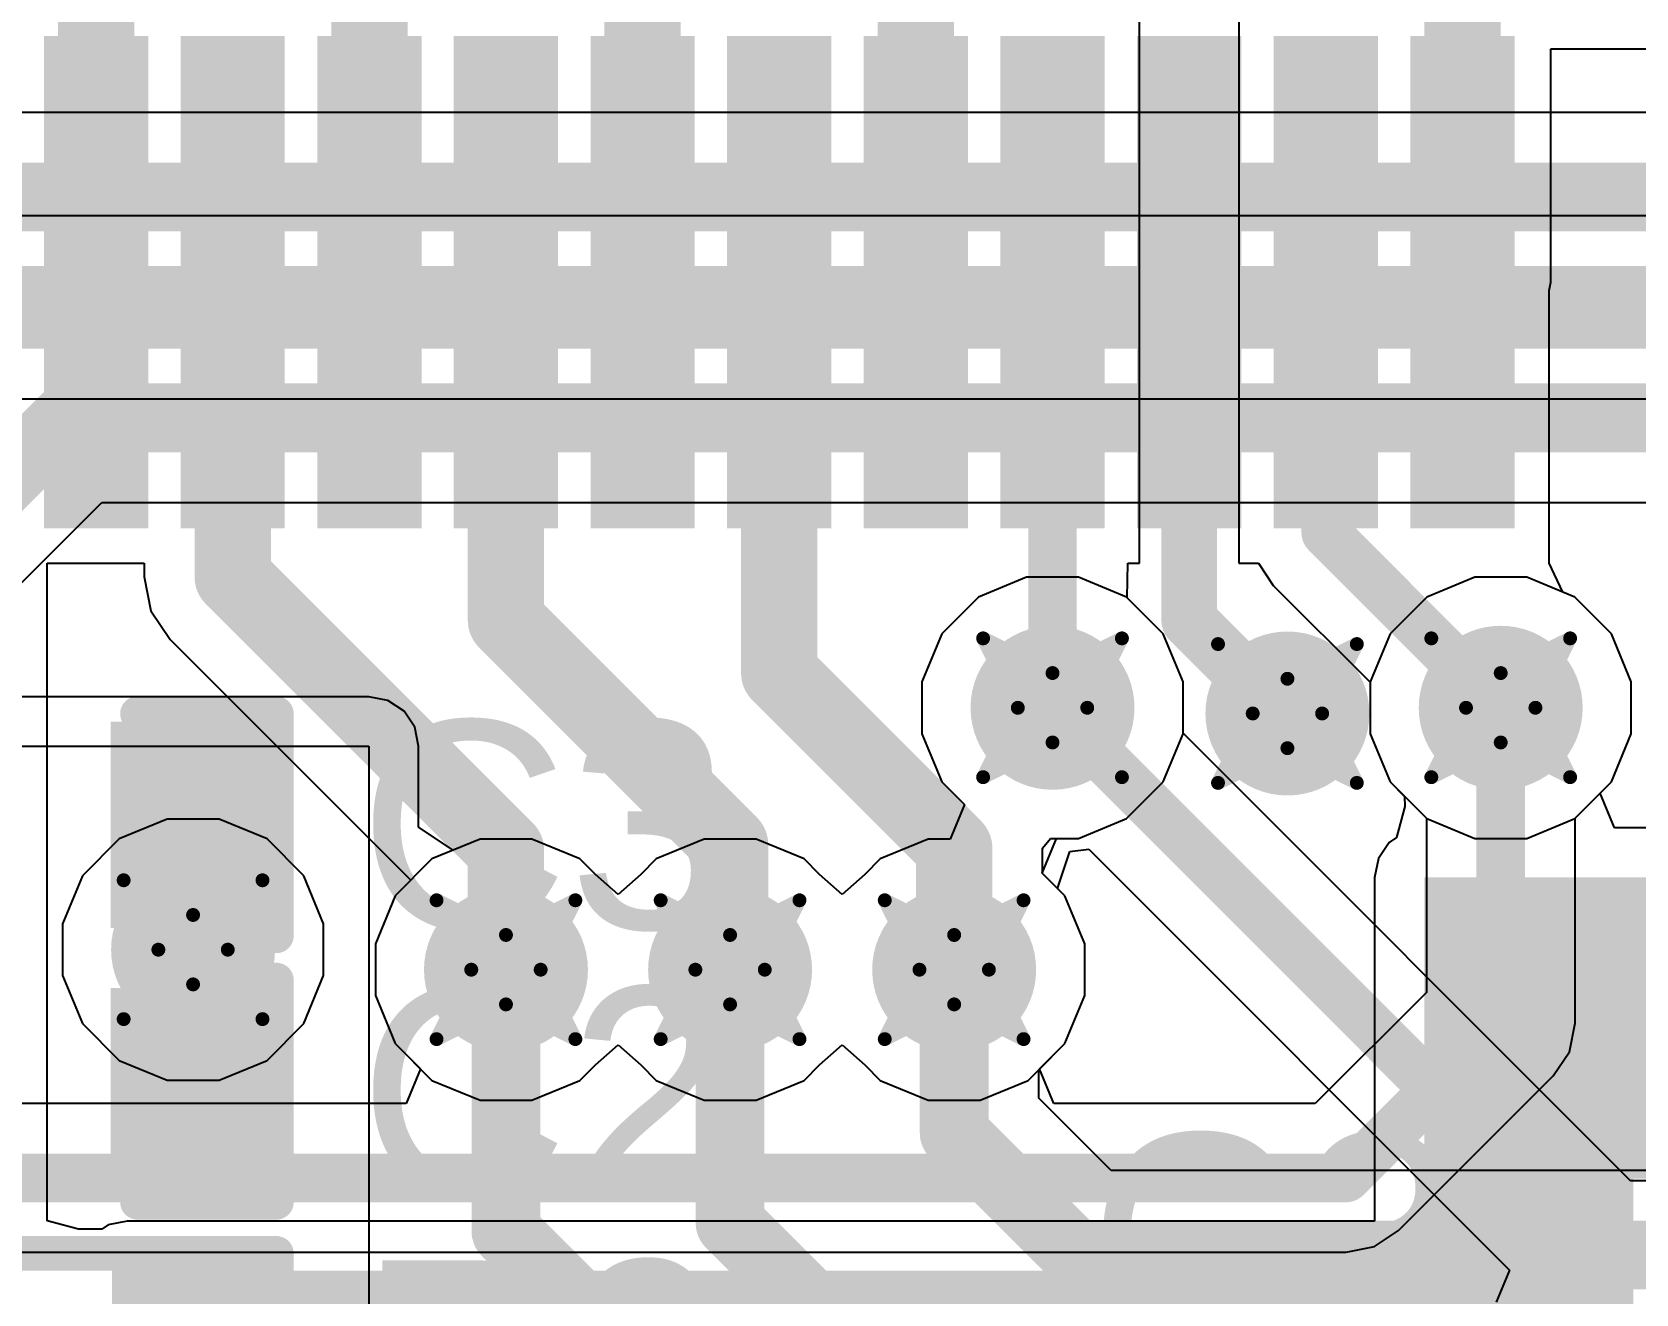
# Model space of a CAD drawing. Header units: inches. Extents: x -3 to 289, y -11 to 89.
# Drawn here: x 75.49 to 81.36, y 9.94 to 14.55 of the extents above; entities that cross this region are included whole.
import ezdxf

# ---------------------------------------------------------------- set-up
doc = ezdxf.new("R2010")
doc.units = ezdxf.units.IN
for name, color, linetype in [('Bottom Layer', 5, 'Continuous'), ('Drill Drawing', 1, 'Continuous'), ('Layer 1', 16, 'Continuous'), ('Layer 2', 76, 'Continuous'), ('Top Layer', 1, 'Continuous'), ('Top Overlay', 2, 'Continuous'), ('Top Paste', 8, 'Continuous'), ('Top Solder', 216, 'Continuous'), ('Via Holes', 16, 'Continuous')]:
    doc.layers.add(name, color=color, linetype=linetype)
doc.styles.add('Arial', font='', dxfattribs={"height": 0.2})
doc.styles.get('Arial').set_extended_font_data('Arial')

# ---------------------------------------------------------------- blocks, each defined once
blk = doc.blocks.new('48_TSOP_I_9')
at = {"layer": 'Top Layer'}
for points in [[(8.8999, 5.61), (8.8999, 5.8901), (10.5999, 5.8901), (10.5999, 5.61)], [(8.8999, 5.1099), (8.8999, 5.3899), (10.5999, 5.3899), (10.5999, 5.1099)], [(8.8999, 4.6101), (8.8999, 4.8901), (10.5999, 4.8901), (10.5999, 4.6101)], [(8.8999, 4.1099), (8.8999, 4.3899), (10.5999, 4.3899), (10.5999, 4.1099)], [(8.8999, 3.6101), (8.8999, 3.8901), (10.5999, 3.8901), (10.5999, 3.6101)], [(8.8999, 3.1099), (8.8999, 3.3899), (10.5999, 3.3899), (10.5999, 3.1099)], [(8.8999, 2.6101), (8.8999, 2.8901), (10.5999, 2.8901), (10.5999, 2.6101)], [(8.8999, 2.1099), (8.8999, 2.3899), (10.5999, 2.3899), (10.5999, 2.1099)], [(8.8999, 1.6101), (8.8999, 1.8901), (10.5999, 1.8901), (10.5999, 1.6101)], [(8.8999, 1.1099), (8.8999, 1.3899), (10.5999, 1.3899), (10.5999, 1.1099)], [(8.8999, 0.6101), (8.8999, 0.8901), (10.5999, 0.8901), (10.5999, 0.6101)]]:
    blk.add_hatch(color=1, dxfattribs=at).paths.add_polyline_path(points)
at = {"layer": 'Top Paste'}
for points in [[(8.8999, 5.61), (8.8999, 5.8901), (10.5999, 5.8901), (10.5999, 5.61)], [(8.8999, 5.1099), (8.8999, 5.3899), (10.5999, 5.3899), (10.5999, 5.1099)], [(8.8999, 4.6101), (8.8999, 4.8901), (10.5999, 4.8901), (10.5999, 4.6101)], [(8.8999, 4.1099), (8.8999, 4.3899), (10.5999, 4.3899), (10.5999, 4.1099)], [(8.8999, 3.6101), (8.8999, 3.8901), (10.5999, 3.8901), (10.5999, 3.6101)], [(8.8999, 3.1099), (8.8999, 3.3899), (10.5999, 3.3899), (10.5999, 3.1099)], [(8.8999, 2.6101), (8.8999, 2.8901), (10.5999, 2.8901), (10.5999, 2.6101)], [(8.8999, 2.1099), (8.8999, 2.3899), (10.5999, 2.3899), (10.5999, 2.1099)], [(8.8999, 1.6101), (8.8999, 1.8901), (10.5999, 1.8901), (10.5999, 1.6101)], [(8.8999, 1.1099), (8.8999, 1.3899), (10.5999, 1.3899), (10.5999, 1.1099)], [(8.8999, 0.6101), (8.8999, 0.8901), (10.5999, 0.8901), (10.5999, 0.6101)]]:
    blk.add_hatch(color=8, dxfattribs=at).paths.add_polyline_path(points)
at = {"layer": 'Top Solder'}
for points in [[(8.8491, 5.5592), (8.8491, 5.9409), (10.6507, 5.9409), (10.6507, 5.5592)], [(8.8491, 5.0591), (8.8491, 5.4407), (10.6507, 5.4407), (10.6507, 5.0591)], [(8.8491, 4.5593), (8.8491, 4.9409), (10.6507, 4.9409), (10.6507, 4.5593)], [(8.8491, 4.0591), (8.8491, 4.4407), (10.6507, 4.4407), (10.6507, 4.0591)], [(8.8491, 3.5593), (8.8491, 3.9409), (10.6507, 3.9409), (10.6507, 3.5593)], [(8.8491, 3.0591), (8.8491, 3.4407), (10.6507, 3.4407), (10.6507, 3.0591)], [(8.8491, 2.5593), (8.8491, 2.9409), (10.6507, 2.9409), (10.6507, 2.5593)], [(8.8491, 2.0591), (8.8491, 2.4407), (10.6507, 2.4407), (10.6507, 2.0591)], [(8.8491, 1.5593), (8.8491, 1.9409), (10.6507, 1.9409), (10.6507, 1.5593)], [(8.8491, 1.0591), (8.8491, 1.4407), (10.6507, 1.4407), (10.6507, 1.0591)], [(8.8491, 0.5593), (8.8491, 0.9409), (10.6507, 0.9409), (10.6507, 0.5593)]]:
    blk.add_hatch(color=216, dxfattribs=at).paths.add_polyline_path(points)
blk = doc.blocks.new('R___0402_59')
at = {"layer": 'Top Layer'}
for points in [[(-0.6985, -0.3175), (-0.6985, 0.3175), (-0.2413, 0.3175), (-0.2413, -0.3175)], [(0.2413, -0.3175), (0.2413, 0.3175), (0.6985, 0.3175), (0.6985, -0.3175)]]:
    blk.add_hatch(color=1, dxfattribs=at).paths.add_polyline_path(points)
at = {"layer": 'Top Paste'}
for points in [[(-0.6985, -0.3175), (-0.6985, 0.3175), (-0.2413, 0.3175), (-0.2413, -0.3175)], [(0.2413, -0.3175), (0.2413, 0.3175), (0.6985, 0.3175), (0.6985, -0.3175)]]:
    blk.add_hatch(color=8, dxfattribs=at).paths.add_polyline_path(points)
at = {"layer": 'Top Solder'}
for points in [[(-0.7535, -0.3725), (-0.7535, 0.3725), (-0.1863, 0.3725), (-0.1863, -0.3725)], [(0.1863, -0.3725), (0.1863, 0.3725), (0.7535, 0.3725), (0.7535, -0.3725)]]:
    blk.add_hatch(color=216, dxfattribs=at).paths.add_polyline_path(points)
at = {"layer": 'Top Overlay'}
for points, const_width in [([(-0.7874, -0.4064), (-0.7874, 0.4064)], 0.127), ([(-0.7874, 0.4064), (0.7874, 0.4064)], 0.127), ([(0.7874, -0.4064), (0.7874, 0.4064)], 0.127), ([(-0.7874, -0.4064), (0.7874, -0.4064)], 0.127), ([(-0.8128, -0.4318), (0.8128, -0.4318)], 0.00323)]:
    blk.add_lwpolyline(points, dxfattribs=dict(at, const_width=const_width))
for points, const_width in [([(-0.8191, 0.4064, 1), (-0.7556, 0.4064, 1)], 0.0635), ([(-0.8191, 0.4064, 1), (-0.7556, 0.4064, 1)], 0.0635), ([(0.7556, 0.4064, 1), (0.8191, 0.4064, 1)], 0.0635), ([(0.7556, 0.4064, 1), (0.8191, 0.4064, 1)], 0.0635), ([(-0.8191, -0.4064, 1), (-0.7556, -0.4064, 1)], 0.0635), ([(-0.8191, -0.4064, 1), (-0.7556, -0.4064, 1)], 0.0635), ([(0.7556, -0.4064, 1), (0.8191, -0.4064, 1)], 0.0635), ([(0.7556, -0.4064, 1), (0.8191, -0.4064, 1)], 0.0635), ([(-0.8136, -0.4318, 1), (-0.812, -0.4318, 1)], 0.00161), ([(0.812, -0.4318, 1), (0.8136, -0.4318, 1)], 0.00161)]:
    blk.add_lwpolyline(points, format="xyb", close=True, dxfattribs=dict(at, const_width=const_width))
blk = doc.blocks.new('C___0402_146')
at = {"layer": 'Top Layer'}
for points in [[(-0.6985, -0.3175), (-0.6985, 0.3175), (-0.2413, 0.3175), (-0.2413, -0.3175)], [(0.2413, -0.3175), (0.2413, 0.3175), (0.6985, 0.3175), (0.6985, -0.3175)]]:
    blk.add_hatch(color=1, dxfattribs=at).paths.add_polyline_path(points)
at = {"layer": 'Top Paste'}
for points in [[(-0.6985, -0.3175), (-0.6985, 0.3175), (-0.2413, 0.3175), (-0.2413, -0.3175)], [(0.2413, -0.3175), (0.2413, 0.3175), (0.6985, 0.3175), (0.6985, -0.3175)]]:
    blk.add_hatch(color=8, dxfattribs=at).paths.add_polyline_path(points)
at = {"layer": 'Top Solder'}
for points in [[(-0.7585, -0.3775), (-0.7585, 0.3775), (-0.1813, 0.3775), (-0.1813, -0.3775)], [(0.1813, -0.3775), (0.1813, 0.3775), (0.7585, 0.3775), (0.7585, -0.3775)]]:
    blk.add_hatch(color=216, dxfattribs=at).paths.add_polyline_path(points)
at = {"layer": 'Top Overlay', "const_width": 0.127}
for points in [[(-0.7874, -0.4064), (-0.7874, 0.4064)], [(-0.7874, 0.4064), (-0.2794, 0.4064)], [(0.2794, 0.4064), (0.7874, 0.4064)], [(0.7874, -0.4064), (0.7874, 0.4064)], [(-0.7874, -0.4064), (-0.2794, -0.4064)], [(0.2794, -0.4064), (0.7874, -0.4064)]]:
    blk.add_lwpolyline(points, dxfattribs=at)
at = {"layer": 'Top Overlay', "const_width": 0.0635}
for points in [[(-0.8191, 0.4064, 1), (-0.7556, 0.4064, 1)], [(-0.8191, 0.4064, 1), (-0.7556, 0.4064, 1)], [(-0.3111, 0.4064, 1), (-0.2477, 0.4064, 1)], [(0.2477, 0.4064, 1), (0.3111, 0.4064, 1)], [(0.7556, 0.4064, 1), (0.8191, 0.4064, 1)], [(0.7556, 0.4064, 1), (0.8191, 0.4064, 1)], [(-0.8191, -0.4064, 1), (-0.7556, -0.4064, 1)], [(-0.8191, -0.4064, 1), (-0.7556, -0.4064, 1)], [(-0.3111, -0.4064, 1), (-0.2477, -0.4064, 1)], [(0.2477, -0.4064, 1), (0.3111, -0.4064, 1)], [(0.7556, -0.4064, 1), (0.8191, -0.4064, 1)], [(0.7556, -0.4064, 1), (0.8191, -0.4064, 1)]]:
    blk.add_lwpolyline(points, format="xyb", close=True, dxfattribs=at)
blk = doc.blocks.new('C___0402_147')
at = {"layer": 'Top Layer'}
for points in [[(-0.6985, -0.3175), (-0.6985, 0.3175), (-0.2413, 0.3175), (-0.2413, -0.3175)], [(0.2413, -0.3175), (0.2413, 0.3175), (0.6985, 0.3175), (0.6985, -0.3175)]]:
    blk.add_hatch(color=1, dxfattribs=at).paths.add_polyline_path(points)
at = {"layer": 'Top Paste'}
for points in [[(-0.6985, -0.3175), (-0.6985, 0.3175), (-0.2413, 0.3175), (-0.2413, -0.3175)], [(0.2413, -0.3175), (0.2413, 0.3175), (0.6985, 0.3175), (0.6985, -0.3175)]]:
    blk.add_hatch(color=8, dxfattribs=at).paths.add_polyline_path(points)
at = {"layer": 'Top Solder'}
for points in [[(-0.7585, -0.3775), (-0.7585, 0.3775), (-0.1813, 0.3775), (-0.1813, -0.3775)], [(0.1813, -0.3775), (0.1813, 0.3775), (0.7585, 0.3775), (0.7585, -0.3775)]]:
    blk.add_hatch(color=216, dxfattribs=at).paths.add_polyline_path(points)
at = {"layer": 'Top Overlay', "const_width": 0.127}
for points in [[(-0.7874, -0.4064), (-0.7874, 0.4064)], [(-0.7874, 0.4064), (-0.2794, 0.4064)], [(0.2794, 0.4064), (0.7874, 0.4064)], [(0.7874, -0.4064), (0.7874, 0.4064)], [(-0.7874, -0.4064), (-0.2794, -0.4064)], [(0.2794, -0.4064), (0.7874, -0.4064)]]:
    blk.add_lwpolyline(points, dxfattribs=at)
at = {"layer": 'Top Overlay', "const_width": 0.0635}
for points in [[(-0.8191, 0.4064, 1), (-0.7556, 0.4064, 1)], [(-0.8191, 0.4064, 1), (-0.7556, 0.4064, 1)], [(-0.3111, 0.4064, 1), (-0.2477, 0.4064, 1)], [(0.2477, 0.4064, 1), (0.3111, 0.4064, 1)], [(0.7556, 0.4064, 1), (0.8191, 0.4064, 1)], [(0.7556, 0.4064, 1), (0.8191, 0.4064, 1)], [(-0.8191, -0.4064, 1), (-0.7556, -0.4064, 1)], [(-0.8191, -0.4064, 1), (-0.7556, -0.4064, 1)], [(-0.3111, -0.4064, 1), (-0.2477, -0.4064, 1)], [(0.2477, -0.4064, 1), (0.3111, -0.4064, 1)], [(0.7556, -0.4064, 1), (0.8191, -0.4064, 1)], [(0.7556, -0.4064, 1), (0.8191, -0.4064, 1)]]:
    blk.add_lwpolyline(points, format="xyb", close=True, dxfattribs=at)

msp = doc.modelspace()

# ---------------------------------------------------------------- hatches: boundary and pattern name
at = {"layer": 'Bottom Layer'}
h = msp.add_hatch(color=5, dxfattribs=at)
edge = h.paths.add_edge_path()
edge.add_arc((79.2274, 12.0808), 0.3, 0, 360)
h = msp.add_hatch(color=5, dxfattribs=at)
edge = h.paths.add_edge_path()
edge.add_arc((80.087, 12.0599), 0.3, 0, 360)
h = msp.add_hatch(color=5, dxfattribs=at)
edge = h.paths.add_edge_path()
edge.add_arc((80.8675, 12.0808), 0.3, 0, 360)
h = msp.add_hatch(color=5, dxfattribs=at)
edge = h.paths.add_edge_path()
edge.add_arc((76.0824, 11.1957), 0.3, 0, 360)
h = msp.add_hatch(color=5, dxfattribs=at)
edge = h.paths.add_edge_path()
edge.add_arc((77.2274, 11.1225), 0.3, 0, 360)
h = msp.add_hatch(color=5, dxfattribs=at)
edge = h.paths.add_edge_path()
edge.add_arc((78.0475, 11.1225), 0.3, 0, 360)
h = msp.add_hatch(color=5, dxfattribs=at)
edge = h.paths.add_edge_path()
edge.add_arc((78.8675, 11.1225), 0.3, 0, 360)
at = {"layer": 'Layer 1'}
h = msp.add_hatch(color=16, dxfattribs=at)
edge = h.paths.add_edge_path()
edge.add_arc((79.2274, 12.0808), 0.3, 0, 360)
h = msp.add_hatch(color=16, dxfattribs=at)
edge = h.paths.add_edge_path()
edge.add_arc((80.087, 12.0599), 0.3, 0, 360)
h = msp.add_hatch(color=16, dxfattribs=at)
edge = h.paths.add_edge_path()
edge.add_arc((80.8675, 12.0808), 0.3, 0, 360)
h = msp.add_hatch(color=16, dxfattribs=at)
edge = h.paths.add_edge_path()
edge.add_arc((76.0824, 11.1957), 0.3, 0, 360)
h = msp.add_hatch(color=16, dxfattribs=at)
edge = h.paths.add_edge_path()
edge.add_arc((77.2274, 11.1225), 0.3, 0, 360)
h = msp.add_hatch(color=16, dxfattribs=at)
edge = h.paths.add_edge_path()
edge.add_arc((78.0475, 11.1225), 0.3, 0, 360)
h = msp.add_hatch(color=16, dxfattribs=at)
edge = h.paths.add_edge_path()
edge.add_arc((78.8675, 11.1225), 0.3, 0, 360)
at = {"layer": 'Layer 2'}
h = msp.add_hatch(color=76, dxfattribs=at)
edge = h.paths.add_edge_path()
edge.add_arc((79.2274, 12.0808), 0.3, 0, 360)
h = msp.add_hatch(color=76, dxfattribs=at)
edge = h.paths.add_edge_path()
edge.add_arc((80.087, 12.0599), 0.3, 0, 360)
h = msp.add_hatch(color=76, dxfattribs=at)
edge = h.paths.add_edge_path()
edge.add_arc((80.8675, 12.0808), 0.3, 0, 360)
h = msp.add_hatch(color=76, dxfattribs=at)
edge = h.paths.add_edge_path()
edge.add_arc((76.0824, 11.1957), 0.3, 0, 360)
h = msp.add_hatch(color=76, dxfattribs=at)
edge = h.paths.add_edge_path()
edge.add_arc((77.2274, 11.1225), 0.3, 0, 360)
h = msp.add_hatch(color=76, dxfattribs=at)
edge = h.paths.add_edge_path()
edge.add_arc((78.0475, 11.1225), 0.3, 0, 360)
h = msp.add_hatch(color=76, dxfattribs=at)
edge = h.paths.add_edge_path()
edge.add_arc((78.8675, 11.1225), 0.3, 0, 360)
at = {"layer": 'Top Layer'}
h = msp.add_hatch(color=1, dxfattribs=at)
edge = h.paths.add_edge_path()
edge.add_arc((79.2274, 12.0808), 0.3, 0, 360)
h = msp.add_hatch(color=1, dxfattribs=at)
edge = h.paths.add_edge_path()
edge.add_arc((80.087, 12.0599), 0.3, 0, 360)
h = msp.add_hatch(color=1, dxfattribs=at)
edge = h.paths.add_edge_path()
edge.add_arc((80.8675, 12.0808), 0.3, 0, 360)
h = msp.add_hatch(color=1, dxfattribs=at)
edge = h.paths.add_edge_path()
edge.add_arc((76.0824, 11.1957), 0.3, 0, 360)
for points in [[(80.5875, 10.3575), (82.3166, 10.3575), (82.3166, 11.4602), (80.5875, 11.4602)], [(80.5875, 9.3605), (81.3529, 9.3605), (81.3529, 11.4602), (80.5875, 11.4602)], [(75.8411, 9.3605), (81.3529, 9.3605), (81.3529, 10.0209), (75.8411, 10.0209)]]:
    msp.add_hatch(color=1, dxfattribs=at).paths.add_polyline_path(points)
h = msp.add_hatch(color=1, dxfattribs=at)
edge = h.paths.add_edge_path()
edge.add_arc((77.2274, 11.1225), 0.3, 0, 360)
h = msp.add_hatch(color=1, dxfattribs=at)
edge = h.paths.add_edge_path()
edge.add_arc((78.0475, 11.1225), 0.3, 0, 360)
h = msp.add_hatch(color=1, dxfattribs=at)
edge = h.paths.add_edge_path()
edge.add_arc((78.8675, 11.1225), 0.3, 0, 360)
at = {"layer": 'Via Holes'}
h = msp.add_hatch(color=7, dxfattribs=at)
edge = h.paths.add_edge_path()
edge.add_arc((79.2274, 12.0808), 0.15, 0, 360)
h = msp.add_hatch(color=7, dxfattribs=at)
edge = h.paths.add_edge_path()
edge.add_arc((80.087, 12.0599), 0.15, 0, 360)
h = msp.add_hatch(color=7, dxfattribs=at)
edge = h.paths.add_edge_path()
edge.add_arc((80.8675, 12.0808), 0.15, 0, 360)
h = msp.add_hatch(color=7, dxfattribs=at)
edge = h.paths.add_edge_path()
edge.add_arc((76.0824, 11.1957), 0.15, 0, 360)
h = msp.add_hatch(color=7, dxfattribs=at)
edge = h.paths.add_edge_path()
edge.add_arc((77.2274, 11.1225), 0.15, 0, 360)
h = msp.add_hatch(color=7, dxfattribs=at)
edge = h.paths.add_edge_path()
edge.add_arc((78.0475, 11.1225), 0.15, 0, 360)
h = msp.add_hatch(color=7, dxfattribs=at)
edge = h.paths.add_edge_path()
edge.add_arc((78.8675, 11.1225), 0.15, 0, 360)

# ---------------------------------------------------------------- linework, layer by layer
at = {"layer": 'Bottom Layer'}
for p, q in [((79.1324, 12.5586), (78.9567, 12.4859)), ((79.3224, 12.5586), (79.1324, 12.5586)), ((79.4981, 12.4859), (79.3224, 12.5586)), ((80.7725, 12.5586), (80.5969, 12.4859)), ((80.9626, 12.5586), (80.7725, 12.5586)), ((81.1382, 12.4859), (80.9626, 12.5586)), ((78.9567, 12.4859), (78.8223, 12.3515)), ((79.6325, 12.3515), (79.4981, 12.4859)), ((80.5969, 12.4859), (80.4625, 12.3515)), ((81.2726, 12.3515), (81.1382, 12.4859)), ((78.8223, 12.3515), (78.7496, 12.1759)), ((79.7052, 12.1759), (79.6325, 12.3515)), ((80.4625, 12.3515), (80.3897, 12.1759)), ((81.3453, 12.1759), (81.2726, 12.3515)), ((78.7496, 12.1759), (78.7496, 11.9858)), ((79.7052, 11.9858), (79.7052, 12.1759)), ((80.3897, 12.1759), (80.3897, 11.9858)), ((81.3453, 11.9858), (81.3453, 12.1759)), ((78.7496, 11.9858), (78.8223, 11.8102)), ((79.6325, 11.8102), (79.7052, 11.9858)), ((80.3897, 11.9858), (80.4625, 11.8102)), ((81.2726, 11.8102), (81.3453, 11.9858)), ((78.8223, 11.8102), (78.9052, 11.7273)), ((79.4981, 11.6758), (79.6325, 11.8102)), ((80.4625, 11.8102), (80.5956, 11.677)), ((81.1395, 11.677), (81.2726, 11.8102)), ((78.9052, 11.7273), (78.8526, 11.6003)), ((79.3224, 11.603), (79.4981, 11.6758)), ((80.5956, 11.677), (80.5956, 11.039)), ((81.1395, 10.9263), (81.1395, 11.677)), ((77.1324, 11.6003), (76.9567, 11.5276)), ((77.3224, 11.6003), (77.1324, 11.6003)), ((77.4981, 11.5276), (77.3224, 11.6003)), ((77.9524, 11.6003), (77.7768, 11.5276)), ((78.1425, 11.6003), (77.9524, 11.6003)), ((78.3181, 11.5276), (78.1425, 11.6003)), ((78.7725, 11.6003), (78.5969, 11.5276)), ((78.8526, 11.6003), (78.7725, 11.6003)), ((79.1897, 11.476), (79.2423, 11.603)), ((79.2423, 11.603), (79.3224, 11.603)), ((76.9567, 11.5276), (76.8223, 11.3932)), ((77.5545, 11.4712), (77.4981, 11.5276)), ((77.7768, 11.5276), (77.7204, 11.4712)), ((78.3745, 11.4712), (78.3181, 11.5276)), ((78.5969, 11.5276), (78.5405, 11.4712)), ((77.6374, 11.3976), (77.5545, 11.4712)), ((77.7204, 11.4712), (77.6374, 11.3976)), ((78.4575, 11.3976), (78.3745, 11.4712)), ((78.5405, 11.4712), (78.4575, 11.3976)), ((79.2726, 11.3932), (79.1897, 11.476)), ((76.8223, 11.3932), (76.7496, 11.2176)), ((79.3453, 11.2176), (79.2726, 11.3932)), ((76.7496, 11.2176), (76.7496, 11.0275)), ((79.3453, 11.0275), (79.3453, 11.2176)), ((80.5956, 11.039), (80.1891, 10.6324)), ((76.7496, 11.0275), (76.8223, 10.8519)), ((79.2726, 10.8519), (79.3453, 11.0275)), ((81.1188, 10.8223), (81.1395, 10.9263)), ((76.8223, 10.8519), (76.9148, 10.7594)), ((79.1802, 10.7594), (79.2726, 10.8519)), ((81.0598, 10.734), (81.1188, 10.8223)), ((76.9148, 10.7594), (76.8622, 10.6324)), ((79.2328, 10.6324), (79.1802, 10.7594)), ((80.494, 10.1682), (81.0598, 10.734)), ((76.8622, 10.6324), (73.9661, 10.6324)), ((80.1891, 10.6324), (79.2328, 10.6324)), ((80.4058, 10.1093), (80.494, 10.1682)), ((80.3017, 10.0886), (80.4058, 10.1093)), ((72.793, 10.0886), (80.3017, 10.0886))]:
    msp.add_line(p, q, dxfattribs=at)
at = {"layer": 'Bottom Layer', "const_width": 0.1778}
for points in [[(80.8675, 10.9263), (80.8675, 12.0808)], [(80.3017, 10.3605), (80.8675, 10.9263)], [(72.3892, 10.3605), (80.3017, 10.3605)]]:
    msp.add_lwpolyline(points, dxfattribs=at)
at = {"layer": 'Bottom Layer', "const_width": 0.0889}
for points in [[(80.8231, 12.0808, 1), (80.912, 12.0808, 1)], [(80.8231, 10.9263, 1), (80.912, 10.9263, 1)], [(80.8231, 10.9263, 1), (80.912, 10.9263, 1)], [(80.2573, 10.3605, 1), (80.3462, 10.3605, 1)], [(80.2573, 10.3605, 1), (80.3462, 10.3605, 1)]]:
    msp.add_lwpolyline(points, format="xyb", close=True, dxfattribs=at)
at = {"layer": 'Drill Drawing', "const_width": 0.0508}
for points in [[(78.9734, 12.3348), (79.2274, 12.2078)], [(78.9734, 12.3348), (79.1004, 12.0808)], [(79.2274, 12.2078), (79.4814, 12.3348)], [(79.3544, 12.0808), (79.4814, 12.3348)], [(79.833, 12.3139), (80.087, 12.1869)], [(79.833, 12.3139), (79.96, 12.0599)], [(80.087, 12.1869), (80.341, 12.3139)], [(80.214, 12.0599), (80.341, 12.3139)], [(80.6135, 12.3348), (80.8675, 12.2078)], [(80.6135, 12.3348), (80.7405, 12.0808)], [(80.8675, 12.2078), (81.1215, 12.3348)], [(80.9945, 12.0808), (81.1215, 12.3348)], [(78.9734, 11.8268), (79.1004, 12.0808)], [(79.3544, 12.0808), (79.4814, 11.8268)], [(80.6135, 11.8268), (80.7405, 12.0808)], [(80.9945, 12.0808), (81.1215, 11.8268)], [(79.833, 11.8059), (79.96, 12.0599)], [(80.214, 12.0599), (80.341, 11.8059)], [(78.9734, 11.8268), (79.2274, 11.9538)], [(79.2274, 11.9538), (79.4814, 11.8268)], [(80.6135, 11.8268), (80.8675, 11.9538)], [(80.8675, 11.9538), (81.1215, 11.8268)], [(79.833, 11.8059), (80.087, 11.9329)], [(80.087, 11.9329), (80.341, 11.8059)], [(75.8284, 11.4497), (76.0824, 11.3227)], [(75.8284, 11.4497), (75.9554, 11.1957)], [(76.0824, 11.3227), (76.3364, 11.4497)], [(76.2094, 11.1957), (76.3364, 11.4497)], [(76.9734, 11.3765), (77.2274, 11.2495)], [(76.9734, 11.3765), (77.1004, 11.1225)], [(77.2274, 11.2495), (77.4814, 11.3765)], [(77.3544, 11.1225), (77.4814, 11.3765)], [(77.7935, 11.3765), (78.0475, 11.2495)], [(77.7935, 11.3765), (77.9205, 11.1225)], [(78.0475, 11.2495), (78.3015, 11.3765)], [(78.1745, 11.1225), (78.3015, 11.3765)], [(78.6135, 11.3765), (78.8675, 11.2495)], [(78.6135, 11.3765), (78.7405, 11.1225)], [(78.8675, 11.2495), (79.1215, 11.3765)], [(78.9945, 11.1225), (79.1215, 11.3765)], [(75.8284, 10.9417), (75.9554, 11.1957)], [(76.2094, 11.1957), (76.3364, 10.9417)], [(75.8284, 10.9417), (76.0824, 11.0687)], [(76.0824, 11.0687), (76.3364, 10.9417)], [(76.9734, 10.8685), (77.1004, 11.1225)], [(77.3544, 11.1225), (77.4814, 10.8685)], [(77.7935, 10.8685), (77.9205, 11.1225)], [(78.1745, 11.1225), (78.3015, 10.8685)], [(78.6135, 10.8685), (78.7405, 11.1225)], [(78.9945, 11.1225), (79.1215, 10.8685)], [(76.9734, 10.8685), (77.2274, 10.9955)], [(77.2274, 10.9955), (77.4814, 10.8685)], [(77.7935, 10.8685), (78.0475, 10.9955)], [(78.0475, 10.9955), (78.3015, 10.8685)], [(78.6135, 10.8685), (78.8675, 10.9955)], [(78.8675, 10.9955), (79.1215, 10.8685)]]:
    msp.add_lwpolyline(points, dxfattribs=at)
at = {"layer": 'Drill Drawing', "const_width": 0.0254}
for points in [[(78.9607, 12.3348, 1), (78.9861, 12.3348, 1)], [(78.9607, 12.3348, 1), (78.9861, 12.3348, 1)], [(79.4687, 12.3348, 1), (79.4941, 12.3348, 1)], [(79.4687, 12.3348, 1), (79.4941, 12.3348, 1)], [(79.8203, 12.3139, 1), (79.8457, 12.3139, 1)], [(79.8203, 12.3139, 1), (79.8457, 12.3139, 1)], [(80.3283, 12.3139, 1), (80.3537, 12.3139, 1)], [(80.3283, 12.3139, 1), (80.3537, 12.3139, 1)], [(80.6008, 12.3348, 1), (80.6262, 12.3348, 1)], [(80.6008, 12.3348, 1), (80.6262, 12.3348, 1)], [(81.1088, 12.3348, 1), (81.1342, 12.3348, 1)], [(81.1088, 12.3348, 1), (81.1342, 12.3348, 1)], [(79.2147, 12.2078, 1), (79.2401, 12.2078, 1)], [(79.2147, 12.2078, 1), (79.2401, 12.2078, 1)], [(80.0743, 12.1869, 1), (80.0997, 12.1869, 1)], [(80.0743, 12.1869, 1), (80.0997, 12.1869, 1)], [(80.8548, 12.2078, 1), (80.8802, 12.2078, 1)], [(80.8548, 12.2078, 1), (80.8802, 12.2078, 1)], [(79.0877, 12.0808, 1), (79.1131, 12.0808, 1)], [(79.0877, 12.0808, 1), (79.1131, 12.0808, 1)], [(79.3417, 12.0808, 1), (79.3671, 12.0808, 1)], [(79.3417, 12.0808, 1), (79.3671, 12.0808, 1)], [(80.7278, 12.0808, 1), (80.7532, 12.0808, 1)], [(80.7278, 12.0808, 1), (80.7532, 12.0808, 1)], [(80.9818, 12.0808, 1), (81.0072, 12.0808, 1)], [(80.9818, 12.0808, 1), (81.0072, 12.0808, 1)], [(79.9473, 12.0599, 1), (79.9727, 12.0599, 1)], [(79.9473, 12.0599, 1), (79.9727, 12.0599, 1)], [(80.2013, 12.0599, 1), (80.2267, 12.0599, 1)], [(80.2013, 12.0599, 1), (80.2267, 12.0599, 1)], [(79.2147, 11.9538, 1), (79.2401, 11.9538, 1)], [(79.2147, 11.9538, 1), (79.2401, 11.9538, 1)], [(80.8548, 11.9538, 1), (80.8802, 11.9538, 1)], [(80.8548, 11.9538, 1), (80.8802, 11.9538, 1)], [(80.0743, 11.9329, 1), (80.0997, 11.9329, 1)], [(80.0743, 11.9329, 1), (80.0997, 11.9329, 1)], [(78.9607, 11.8268, 1), (78.9861, 11.8268, 1)], [(78.9607, 11.8268, 1), (78.9861, 11.8268, 1)], [(79.4687, 11.8268, 1), (79.4941, 11.8268, 1)], [(79.4687, 11.8268, 1), (79.4941, 11.8268, 1)], [(79.8203, 11.8059, 1), (79.8457, 11.8059, 1)], [(79.8203, 11.8059, 1), (79.8457, 11.8059, 1)], [(80.3283, 11.8059, 1), (80.3537, 11.8059, 1)], [(80.3283, 11.8059, 1), (80.3537, 11.8059, 1)], [(80.6008, 11.8268, 1), (80.6262, 11.8268, 1)], [(80.6008, 11.8268, 1), (80.6262, 11.8268, 1)], [(81.1088, 11.8268, 1), (81.1342, 11.8268, 1)], [(81.1088, 11.8268, 1), (81.1342, 11.8268, 1)], [(75.8157, 11.4497, 1), (75.8411, 11.4497, 1)], [(75.8157, 11.4497, 1), (75.8411, 11.4497, 1)], [(76.3237, 11.4497, 1), (76.3491, 11.4497, 1)], [(76.3237, 11.4497, 1), (76.3491, 11.4497, 1)], [(76.9607, 11.3765, 1), (76.9861, 11.3765, 1)], [(76.9607, 11.3765, 1), (76.9861, 11.3765, 1)], [(77.4687, 11.3765, 1), (77.4941, 11.3765, 1)], [(77.4687, 11.3765, 1), (77.4941, 11.3765, 1)], [(77.7808, 11.3765, 1), (77.8062, 11.3765, 1)], [(77.7808, 11.3765, 1), (77.8062, 11.3765, 1)], [(78.2888, 11.3765, 1), (78.3142, 11.3765, 1)], [(78.2888, 11.3765, 1), (78.3142, 11.3765, 1)], [(78.6008, 11.3765, 1), (78.6262, 11.3765, 1)], [(78.6008, 11.3765, 1), (78.6262, 11.3765, 1)], [(79.1088, 11.3765, 1), (79.1342, 11.3765, 1)], [(79.1088, 11.3765, 1), (79.1342, 11.3765, 1)], [(76.0697, 11.3227, 1), (76.0951, 11.3227, 1)], [(76.0697, 11.3227, 1), (76.0951, 11.3227, 1)], [(77.2147, 11.2495, 1), (77.2401, 11.2495, 1)], [(77.2147, 11.2495, 1), (77.2401, 11.2495, 1)], [(78.0348, 11.2495, 1), (78.0602, 11.2495, 1)], [(78.0348, 11.2495, 1), (78.0602, 11.2495, 1)], [(78.8548, 11.2495, 1), (78.8802, 11.2495, 1)], [(78.8548, 11.2495, 1), (78.8802, 11.2495, 1)], [(75.9427, 11.1957, 1), (75.9681, 11.1957, 1)], [(75.9427, 11.1957, 1), (75.9681, 11.1957, 1)], [(76.1967, 11.1957, 1), (76.2221, 11.1957, 1)], [(76.1967, 11.1957, 1), (76.2221, 11.1957, 1)], [(76.0697, 11.0687, 1), (76.0951, 11.0687, 1)], [(76.0697, 11.0687, 1), (76.0951, 11.0687, 1)], [(77.0877, 11.1225, 1), (77.1131, 11.1225, 1)], [(77.0877, 11.1225, 1), (77.1131, 11.1225, 1)], [(77.3417, 11.1225, 1), (77.3671, 11.1225, 1)], [(77.3417, 11.1225, 1), (77.3671, 11.1225, 1)], [(77.9078, 11.1225, 1), (77.9332, 11.1225, 1)], [(77.9078, 11.1225, 1), (77.9332, 11.1225, 1)], [(78.1618, 11.1225, 1), (78.1872, 11.1225, 1)], [(78.1618, 11.1225, 1), (78.1872, 11.1225, 1)], [(78.7278, 11.1225, 1), (78.7532, 11.1225, 1)], [(78.7278, 11.1225, 1), (78.7532, 11.1225, 1)], [(78.9818, 11.1225, 1), (79.0072, 11.1225, 1)], [(78.9818, 11.1225, 1), (79.0072, 11.1225, 1)], [(77.2147, 10.9955, 1), (77.2401, 10.9955, 1)], [(77.2147, 10.9955, 1), (77.2401, 10.9955, 1)], [(78.0348, 10.9955, 1), (78.0602, 10.9955, 1)], [(78.0348, 10.9955, 1), (78.0602, 10.9955, 1)], [(78.8548, 10.9955, 1), (78.8802, 10.9955, 1)], [(78.8548, 10.9955, 1), (78.8802, 10.9955, 1)], [(75.8157, 10.9417, 1), (75.8411, 10.9417, 1)], [(75.8157, 10.9417, 1), (75.8411, 10.9417, 1)], [(76.3237, 10.9417, 1), (76.3491, 10.9417, 1)], [(76.3237, 10.9417, 1), (76.3491, 10.9417, 1)], [(76.9607, 10.8685, 1), (76.9861, 10.8685, 1)], [(76.9607, 10.8685, 1), (76.9861, 10.8685, 1)], [(77.4687, 10.8685, 1), (77.4941, 10.8685, 1)], [(77.4687, 10.8685, 1), (77.4941, 10.8685, 1)], [(77.7808, 10.8685, 1), (77.8062, 10.8685, 1)], [(77.7808, 10.8685, 1), (77.8062, 10.8685, 1)], [(78.2888, 10.8685, 1), (78.3142, 10.8685, 1)], [(78.2888, 10.8685, 1), (78.3142, 10.8685, 1)], [(78.6008, 10.8685, 1), (78.6262, 10.8685, 1)], [(78.6008, 10.8685, 1), (78.6262, 10.8685, 1)], [(79.1088, 10.8685, 1), (79.1342, 10.8685, 1)], [(79.1088, 10.8685, 1), (79.1342, 10.8685, 1)]]:
    msp.add_lwpolyline(points, format="xyb", close=True, dxfattribs=at)
at = {"layer": 'Layer 1'}
for p, q in [((93.9983, 13.8803), (75.1759, 13.8803)), ((74.072, 11.156), (75.748, 12.8321)), ((75.748, 12.8321), (84.5125, 12.8321)), ((79.1324, 12.5586), (78.9567, 12.4859)), ((79.3224, 12.5586), (79.1324, 12.5586)), ((79.4981, 12.4859), (79.3224, 12.5586)), ((80.7725, 12.5586), (80.5969, 12.4859)), ((80.9626, 12.5586), (80.7725, 12.5586)), ((81.1382, 12.4859), (80.9626, 12.5586)), ((78.9567, 12.4859), (78.8223, 12.3515)), ((79.6325, 12.3515), (79.4981, 12.4859)), ((80.5969, 12.4859), (80.4625, 12.3515)), ((81.2726, 12.3515), (81.1382, 12.4859)), ((78.8223, 12.3515), (78.7496, 12.1759)), ((79.7052, 12.1759), (79.6325, 12.3515)), ((80.4625, 12.3515), (80.3897, 12.1759)), ((81.3453, 12.1759), (81.2726, 12.3515)), ((78.7496, 12.1759), (78.7496, 11.9858)), ((79.7052, 11.9876), (79.7052, 12.1759)), ((80.3897, 12.1759), (80.3897, 11.9858)), ((81.3453, 11.9858), (81.3453, 12.1759)), ((78.7496, 11.9858), (78.8223, 11.8102)), ((81.3427, 10.3501), (79.7052, 11.9876)), ((80.3897, 11.9858), (80.4625, 11.8102)), ((81.2726, 11.8102), (81.3453, 11.9858)), ((78.8223, 11.8102), (78.9052, 11.7273)), ((80.4625, 11.8102), (80.5969, 11.6758)), ((81.1382, 11.6758), (81.2726, 11.8102)), ((78.9052, 11.7273), (78.8526, 11.6003)), ((80.5969, 11.6758), (80.7725, 11.603)), ((80.9626, 11.603), (81.1382, 11.6758)), ((77.1324, 11.6003), (76.9567, 11.5276)), ((77.3224, 11.6003), (77.1324, 11.6003)), ((77.4981, 11.5276), (77.3224, 11.6003)), ((77.9524, 11.6003), (77.7768, 11.5276)), ((78.1425, 11.6003), (77.9524, 11.6003)), ((78.3181, 11.5276), (78.1425, 11.6003)), ((78.7725, 11.6003), (78.5969, 11.5276)), ((78.8526, 11.6003), (78.7725, 11.6003)), ((79.2909, 11.5544), (79.3597, 11.564)), ((79.3597, 11.564), (80.9, 10.0236)), ((80.7725, 11.603), (80.9626, 11.603)), ((76.9567, 11.5276), (76.8223, 11.3932)), ((77.5545, 11.4712), (77.4981, 11.5276)), ((77.7768, 11.5276), (77.7204, 11.4712)), ((78.3745, 11.4712), (78.3181, 11.5276)), ((78.5969, 11.5276), (78.5405, 11.4712)), ((79.2459, 11.4199), (79.2909, 11.5544)), ((77.6374, 11.3976), (77.5545, 11.4712)), ((77.7204, 11.4712), (77.6374, 11.3976)), ((78.4575, 11.3976), (78.3745, 11.4712)), ((78.5405, 11.4712), (78.4575, 11.3976)), ((76.8223, 11.3932), (76.7496, 11.2176)), ((79.2726, 11.3932), (79.2459, 11.4199)), ((79.3453, 11.2176), (79.2726, 11.3932)), ((76.7496, 11.2176), (76.7496, 11.0275)), ((79.3453, 11.0275), (79.3453, 11.2176)), ((76.7496, 11.0275), (76.8223, 10.8519)), ((79.2726, 10.8519), (79.3453, 11.0275)), ((76.8223, 10.8519), (76.9567, 10.7175)), ((77.5545, 10.7739), (77.6374, 10.8474)), ((77.6374, 10.8474), (77.7204, 10.7739)), ((78.3745, 10.7739), (78.4575, 10.8474)), ((78.4575, 10.8474), (78.5405, 10.7739)), ((79.1382, 10.7175), (79.2726, 10.8519)), ((77.4981, 10.7175), (77.5545, 10.7739)), ((77.7204, 10.7739), (77.7768, 10.7175)), ((78.3181, 10.7175), (78.3745, 10.7739)), ((78.5405, 10.7739), (78.5969, 10.7175)), ((76.9567, 10.7175), (77.1324, 10.6447)), ((77.3224, 10.6447), (77.4981, 10.7175)), ((77.7768, 10.7175), (77.9524, 10.6447)), ((78.1425, 10.6447), (78.3181, 10.7175)), ((78.5969, 10.7175), (78.7725, 10.6447)), ((78.9626, 10.6447), (79.1382, 10.7175)), ((77.1324, 10.6447), (77.3224, 10.6447)), ((77.9524, 10.6447), (78.1425, 10.6447)), ((78.7725, 10.6447), (78.9626, 10.6447)), ((87.0442, 10.3501), (81.3427, 10.3501)), ((80.9, 10.0236), (80.8514, 9.9063))]:
    msp.add_line(p, q, dxfattribs=at)
for points, const_width in [([(75.1758, 13.5708), (94.1264, 13.5708)], 0.2515), ([(73.5942, 11.1159), (75.6199, 13.1416)], 0.2515), ([(75.6199, 13.1416), (89.8158, 13.1416)], 0.2515), ([(79.2274, 12.0808), (81.23, 10.0782)], 0.1778), ([(81.23, 10.0782), (87.1568, 10.0782)], 0.1778)]:
    msp.add_lwpolyline(points, dxfattribs=dict(at, const_width=const_width))
for points, const_width in [([(75.557, 13.1416, 1), (75.6827, 13.1416, 1)], 0.1257), ([(75.557, 13.1416, 1), (75.6827, 13.1416, 1)], 0.1257), ([(79.183, 12.0808, 1), (79.2719, 12.0808, 1)], 0.0889), ([(81.1856, 10.0782, 1), (81.2745, 10.0782, 1)], 0.0889), ([(81.1856, 10.0782, 1), (81.2745, 10.0782, 1)], 0.0889)]:
    msp.add_lwpolyline(points, format="xyb", close=True, dxfattribs=dict(at, const_width=const_width))
at = {"layer": 'Layer 2'}
for p, q in [((81.6512, 14.259), (72.0846, 14.259)), ((74.8883, 13.2108), (90.9798, 13.2108)), ((79.1324, 12.5586), (78.9567, 12.4859)), ((79.3224, 12.5586), (79.1324, 12.5586)), ((79.4981, 12.4859), (79.3224, 12.5586)), ((80.7725, 12.5586), (80.5969, 12.4859)), ((80.9626, 12.5586), (80.7725, 12.5586)), ((81.1382, 12.4859), (80.9626, 12.5586)), ((78.9567, 12.4859), (78.8223, 12.3515)), ((79.6325, 12.3515), (79.4981, 12.4859)), ((80.5969, 12.4859), (80.4625, 12.3515)), ((81.2726, 12.3515), (81.1382, 12.4859)), ((78.8223, 12.3515), (78.7496, 12.1759)), ((79.7052, 12.1759), (79.6325, 12.3515)), ((80.4625, 12.3515), (80.3897, 12.1759)), ((81.3453, 12.1759), (81.2726, 12.3515)), ((78.7496, 12.1759), (78.7496, 11.9858)), ((79.7052, 11.9858), (79.7052, 12.1759)), ((80.3897, 12.1759), (80.3897, 11.9858)), ((81.3453, 11.9858), (81.3453, 12.1759)), ((76.7262, 12.1213), (73.2053, 12.1213)), ((76.7955, 12.1075), (76.7262, 12.1213)), ((76.8544, 12.0682), (76.7955, 12.1075)), ((76.8937, 12.0094), (76.8544, 12.0682)), ((76.9075, 11.94), (76.8937, 12.0094)), ((78.7496, 11.9858), (78.8223, 11.8102)), ((79.6325, 11.8102), (79.7052, 11.9858)), ((80.3897, 11.9858), (80.4625, 11.8102)), ((81.2726, 11.8102), (81.3453, 11.9858)), ((73.1682, 11.94), (76.7262, 11.94)), ((76.7262, 11.94), (76.7262, 8.3119)), ((76.9075, 11.6442), (76.9075, 11.94)), ((78.8223, 11.8102), (78.9052, 11.7273)), ((79.4981, 11.6758), (79.6325, 11.8102)), ((80.4625, 11.8102), (80.5969, 11.6758)), ((81.1382, 11.6758), (81.2726, 11.8102)), ((78.9052, 11.7273), (78.8526, 11.6003)), ((75.9873, 11.6735), (75.8117, 11.6008)), ((76.1774, 11.6735), (75.9873, 11.6735)), ((76.353, 11.6008), (76.1774, 11.6735)), ((77.0345, 11.5598), (76.9075, 11.6442)), ((79.3224, 11.603), (79.4981, 11.6758)), ((80.5969, 11.6758), (80.7725, 11.603)), ((80.9626, 11.603), (81.1382, 11.6758)), ((75.8117, 11.6008), (75.6773, 11.4664)), ((76.4874, 11.4664), (76.353, 11.6008)), ((77.1324, 11.6003), (77.0345, 11.5598)), ((77.3224, 11.6003), (77.1324, 11.6003)), ((77.4981, 11.5276), (77.3224, 11.6003)), ((77.9524, 11.6003), (77.7768, 11.5276)), ((78.1425, 11.6003), (77.9524, 11.6003)), ((78.3181, 11.5276), (78.1425, 11.6003)), ((78.7725, 11.6003), (78.5969, 11.5276)), ((78.8526, 11.6003), (78.7725, 11.6003)), ((79.1897, 11.476), (79.2423, 11.603)), ((79.2423, 11.603), (79.3224, 11.603)), ((80.7725, 11.603), (80.9626, 11.603)), ((77.5545, 11.4712), (77.4981, 11.5276)), ((77.7768, 11.5276), (77.7204, 11.4712)), ((78.3745, 11.4712), (78.3181, 11.5276)), ((78.5969, 11.5276), (78.5405, 11.4712)), ((75.6773, 11.4664), (75.6046, 11.2908)), ((76.5602, 11.2908), (76.4874, 11.4664)), ((77.6374, 11.3976), (77.5545, 11.4712)), ((77.7204, 11.4712), (77.6374, 11.3976)), ((78.4575, 11.3976), (78.3745, 11.4712)), ((78.5405, 11.4712), (78.4575, 11.3976)), ((79.2726, 11.3932), (79.1897, 11.476)), ((79.3453, 11.2176), (79.2726, 11.3932)), ((75.6046, 11.2908), (75.6046, 11.1007)), ((76.5602, 11.1007), (76.5602, 11.2908)), ((79.3453, 11.0275), (79.3453, 11.2176)), ((75.6046, 11.1007), (75.6773, 10.9251)), ((76.4874, 10.9251), (76.5602, 11.1007)), ((79.2726, 10.8519), (79.3453, 11.0275)), ((75.6773, 10.9251), (75.8117, 10.7907)), ((76.353, 10.7907), (76.4874, 10.9251)), ((79.177, 10.7563), (79.2726, 10.8519)), ((75.8117, 10.7907), (75.9873, 10.7179)), ((76.1774, 10.7179), (76.353, 10.7907)), ((79.177, 10.6528), (79.177, 10.7563)), ((75.9873, 10.7179), (76.1774, 10.7179)), ((79.4421, 10.3877), (79.177, 10.6528)), ((87.9875, 10.3877), (79.4421, 10.3877))]:
    msp.add_line(p, q, dxfattribs=at)
at = {"layer": 'Layer 2', "const_width": 0.2515}
for points in [[(74.2274, 13.9495), (85.3965, 13.9495)], [(75.3667, 13.5203), (90.9799, 13.5203)], [(77.2274, 10.1647), (77.2274, 11.1225)], [(78.0475, 10.1949), (78.0475, 11.1225)], [(78.8675, 10.5246), (78.8675, 11.1225)], [(78.8675, 10.5246), (79.3139, 10.0782)], [(77.2274, 10.1647), (78.2911, 9.101)], [(78.0475, 10.1949), (78.608, 9.6344)], [(79.3139, 10.0782), (88.6479, 10.0782)]]:
    msp.add_lwpolyline(points, dxfattribs=at)
at = {"layer": 'Layer 2', "const_width": 0.1257}
for points in [[(77.1645, 11.1225, 1), (77.2903, 11.1225, 1)], [(77.9846, 11.1225, 1), (78.1103, 11.1225, 1)], [(78.8047, 11.1225, 1), (78.9304, 11.1225, 1)], [(78.8047, 10.5246, 1), (78.9304, 10.5246, 1)], [(78.8047, 10.5246, 1), (78.9304, 10.5246, 1)], [(77.1645, 10.1647, 1), (77.2903, 10.1647, 1)], [(77.1645, 10.1647, 1), (77.2903, 10.1647, 1)], [(77.9846, 10.1949, 1), (78.1103, 10.1949, 1)], [(77.9846, 10.1949, 1), (78.1103, 10.1949, 1)], [(79.251, 10.0782, 1), (79.3768, 10.0782, 1)], [(79.251, 10.0782, 1), (79.3768, 10.0782, 1)]]:
    msp.add_lwpolyline(points, format="xyb", close=True, dxfattribs=at)
at = {"layer": 'Top Layer'}
for p, q in [((79.5452, 12.61), (79.5452, 14.6656)), ((79.9096, 14.6656), (79.9096, 12.61)), ((81.0512, 13.6378), (81.0512, 14.4923)), ((81.0512, 14.4923), (81.535, 14.4923)), ((81.0453, 13.608), (81.0512, 13.6378)), ((81.0453, 12.61), (81.0453, 13.608)), ((75.5487, 10.2033), (75.5487, 12.61)), ((75.5487, 12.61), (75.9037, 12.61)), ((75.9037, 12.61), (75.9037, 12.5597)), ((75.9037, 12.5597), (75.9283, 12.4359)), ((79.501, 12.483), (79.5033, 12.61)), ((79.5033, 12.61), (79.5452, 12.61)), ((79.9096, 12.61), (79.9808, 12.61)), ((79.9808, 12.61), (80.0351, 12.5287)), ((81.0953, 12.5037), (81.0453, 12.61)), ((80.0351, 12.5287), (80.3897, 12.1741)), ((81.1382, 12.4859), (81.0953, 12.5037)), ((79.6325, 12.3515), (79.501, 12.483)), ((81.2726, 12.3515), (81.1382, 12.4859)), ((75.9283, 12.4359), (75.9985, 12.3308)), ((75.9985, 12.3308), (76.8793, 11.4501)), ((79.7052, 12.1759), (79.6325, 12.3515)), ((81.3453, 12.1759), (81.2726, 12.3515)), ((79.7052, 11.9858), (79.7052, 12.1759)), ((80.3897, 12.1741), (80.3897, 11.9858)), ((81.3453, 11.9858), (81.3453, 12.1759)), ((79.6325, 11.8102), (79.7052, 11.9858)), ((80.3897, 11.9858), (80.4625, 11.8102)), ((81.2726, 11.8102), (81.3453, 11.9858)), ((79.4981, 11.6758), (79.6325, 11.8102)), ((80.4625, 11.8102), (80.5159, 11.7567)), ((81.2309, 11.7685), (81.2726, 11.8102)), ((80.5159, 11.7567), (80.5165, 11.7199)), ((81.2835, 11.6415), (81.2309, 11.7685)), ((80.5165, 11.7199), (80.4865, 11.6066)), ((79.3224, 11.603), (79.4981, 11.6758)), ((81.5003, 11.6415), (81.2835, 11.6415)), ((79.1913, 11.5674), (79.2205, 11.603)), ((79.1913, 11.4745), (79.1913, 11.5674)), ((79.2205, 11.603), (79.3224, 11.603)), ((80.4593, 11.5884), (80.42, 11.5296)), ((80.4865, 11.6066), (80.4593, 11.5884)), ((80.42, 11.5296), (80.4062, 11.4602)), ((76.8793, 11.4501), (76.8223, 11.3932)), ((79.2726, 11.3932), (79.1913, 11.4745)), ((80.4062, 11.4602), (80.4062, 10.2022)), ((76.8223, 11.3932), (76.7496, 11.2176)), ((79.3453, 11.2176), (79.2726, 11.3932)), ((76.7496, 11.2176), (76.7496, 11.0275)), ((79.3453, 11.0275), (79.3453, 11.2176)), ((76.7496, 11.0275), (76.8223, 10.8519)), ((79.2726, 10.8519), (79.3453, 11.0275)), ((76.8223, 10.8519), (76.9567, 10.7175)), ((77.5545, 10.7739), (77.6374, 10.8474)), ((77.6374, 10.8474), (77.7204, 10.7739)), ((78.3745, 10.7739), (78.4575, 10.8474)), ((78.4575, 10.8474), (78.5405, 10.7739)), ((79.1382, 10.7175), (79.2726, 10.8519)), ((77.4981, 10.7175), (77.5545, 10.7739)), ((77.7204, 10.7739), (77.7768, 10.7175)), ((78.3181, 10.7175), (78.3745, 10.7739)), ((78.5405, 10.7739), (78.5969, 10.7175)), ((76.9567, 10.7175), (77.1324, 10.6447)), ((77.3224, 10.6447), (77.4981, 10.7175)), ((77.7768, 10.7175), (77.9524, 10.6447)), ((78.1425, 10.6447), (78.3181, 10.7175)), ((78.5969, 10.7175), (78.7725, 10.6447)), ((78.9626, 10.6447), (79.1382, 10.7175)), ((77.1324, 10.6447), (77.3224, 10.6447)), ((77.9524, 10.6447), (78.1425, 10.6447)), ((78.7725, 10.6447), (78.9626, 10.6447)), ((75.6633, 10.1733), (75.5487, 10.2033)), ((75.6757, 10.1733), (75.6633, 10.1733)), ((75.7491, 10.1733), (75.6757, 10.1733)), ((75.7717, 10.1884), (75.7491, 10.1733)), ((75.8411, 10.2022), (75.7717, 10.1884)), ((80.4062, 10.2022), (75.8411, 10.2022))]:
    msp.add_line(p, q, dxfattribs=at)
for points, const_width in [([(77.7275, 13.6378), (77.7275, 15.6095)], 0.2794), ([(75.7275, 13.6378), (75.7275, 15.151)], 0.2794), ([(76.7275, 13.6378), (76.7275, 15.151)], 0.2794), ([(78.7275, 13.6378), (78.7275, 15.151)], 0.2794), ([(80.7275, 14.676), (80.8675, 14.816)], 0.2794), ([(80.7275, 13.6378), (80.7275, 14.676)], 0.2794), ([(76.2274, 12.5597), (76.2274, 13.6378)], 0.2794), ([(77.2274, 12.4004), (77.2274, 13.6378)], 0.2794), ([(78.2274, 12.2076), (78.2274, 13.6378)], 0.2794), ([(79.7275, 12.4001), (79.7275, 13.6378)], 0.2032), ([(79.2274, 12.0808), (79.2274, 13.6378)], 0.1778), ([(80.2274, 12.721), (80.2274, 13.6378)], 0.1778), ([(80.2274, 12.721), (80.8675, 12.0808)], 0.1778), ([(76.2274, 12.5597), (77.2274, 11.5598)], 0.2794), ([(77.2274, 12.4004), (78.0475, 11.5803)], 0.2794), ([(79.7275, 12.4001), (80.0677, 12.0599)], 0.2032), ([(78.2274, 12.2076), (78.8675, 11.5674)], 0.2794), ([(80.0677, 12.0599), (80.087, 12.0599)], 0.2032), ([(76.0697, 11.31), (76.0697, 11.6021)], 0.2032), ([(77.2274, 11.1225), (77.2274, 11.5598)], 0.2794), ([(78.0475, 11.1225), (78.0475, 11.5803)], 0.2794), ([(78.8675, 11.1225), (78.8675, 11.5674)], 0.2794), ([(76.0697, 11.31), (76.1332, 11.2465)], 0.2032), ([(76.0697, 11.183), (76.1332, 11.2465)], 0.2032), ([(76.0697, 10.6272), (76.0697, 11.183)], 0.2032)]:
    msp.add_lwpolyline(points, dxfattribs=dict(at, const_width=const_width))
for points, const_width in [([(80.6577, 14.676, 1), (80.7974, 14.676, 1)], 0.1397), ([(80.6577, 14.676, 1), (80.7974, 14.676, 1)], 0.1397), ([(75.6577, 13.6378, 1), (75.7974, 13.6378, 1)], 0.1397), ([(76.1576, 13.6378, 1), (76.2973, 13.6378, 1)], 0.1397), ([(76.6577, 13.6378, 1), (76.7974, 13.6378, 1)], 0.1397), ([(77.1576, 13.6378, 1), (77.2973, 13.6378, 1)], 0.1397), ([(77.6577, 13.6378, 1), (77.7974, 13.6378, 1)], 0.1397), ([(78.1576, 13.6378, 1), (78.2973, 13.6378, 1)], 0.1397), ([(78.6577, 13.6378, 1), (78.7974, 13.6378, 1)], 0.1397), ([(79.6767, 13.6378, 1), (79.7783, 13.6378, 1)], 0.1016), ([(80.6577, 13.6378, 1), (80.7974, 13.6378, 1)], 0.1397), ([(79.183, 13.6378, 1), (79.2719, 13.6378, 1)], 0.0889), ([(80.1829, 13.6378, 1), (80.2718, 13.6378, 1)], 0.0889), ([(80.1829, 12.721, 1), (80.2718, 12.721, 1)], 0.0889), ([(80.1829, 12.721, 1), (80.2718, 12.721, 1)], 0.0889), ([(76.1576, 12.5597, 1), (76.2973, 12.5597, 1)], 0.1397), ([(76.1576, 12.5597, 1), (76.2973, 12.5597, 1)], 0.1397), ([(77.1576, 12.4004, 1), (77.2973, 12.4004, 1)], 0.1397), ([(77.1576, 12.4004, 1), (77.2973, 12.4004, 1)], 0.1397), ([(79.6767, 12.4001, 1), (79.7783, 12.4001, 1)], 0.1016), ([(79.6767, 12.4001, 1), (79.7783, 12.4001, 1)], 0.1016), ([(78.1576, 12.2076, 1), (78.2973, 12.2076, 1)], 0.1397), ([(78.1576, 12.2076, 1), (78.2973, 12.2076, 1)], 0.1397), ([(79.183, 12.0808, 1), (79.2719, 12.0808, 1)], 0.0889), ([(80.0169, 12.0599, 1), (80.1185, 12.0599, 1)], 0.1016), ([(80.0169, 12.0599, 1), (80.1185, 12.0599, 1)], 0.1016), ([(80.0362, 12.0599, 1), (80.1378, 12.0599, 1)], 0.1016), ([(80.8231, 12.0808, 1), (80.912, 12.0808, 1)], 0.0889), ([(76.0189, 11.6021, 1), (76.1205, 11.6021, 1)], 0.1016), ([(77.1576, 11.5598, 1), (77.2973, 11.5598, 1)], 0.1397), ([(77.1576, 11.5598, 1), (77.2973, 11.5598, 1)], 0.1397), ([(77.9776, 11.5803, 1), (78.1173, 11.5803, 1)], 0.1397), ([(77.9776, 11.5803, 1), (78.1173, 11.5803, 1)], 0.1397), ([(78.7977, 11.5674, 1), (78.9374, 11.5674, 1)], 0.1397), ([(78.7977, 11.5674, 1), (78.9374, 11.5674, 1)], 0.1397), ([(76.0189, 11.31, 1), (76.1205, 11.31, 1)], 0.1016), ([(76.0189, 11.31, 1), (76.1205, 11.31, 1)], 0.1016), ([(76.0824, 11.2465, 1), (76.184, 11.2465, 1)], 0.1016), ([(76.0824, 11.2465, 1), (76.184, 11.2465, 1)], 0.1016), ([(76.0189, 11.183, 1), (76.1205, 11.183, 1)], 0.1016), ([(76.0189, 11.183, 1), (76.1205, 11.183, 1)], 0.1016), ([(77.1576, 11.1225, 1), (77.2973, 11.1225, 1)], 0.1397), ([(77.9776, 11.1225, 1), (78.1173, 11.1225, 1)], 0.1397), ([(78.7977, 11.1225, 1), (78.9374, 11.1225, 1)], 0.1397), ([(76.0189, 10.6272, 1), (76.1205, 10.6272, 1)], 0.1016)]:
    msp.add_lwpolyline(points, format="xyb", close=True, dxfattribs=dict(at, const_width=const_width))

# ---------------------------------------------------------------- block references
at = {"rotation": 270}
msp.add_blockref('48_TSOP_I_9', (74.9775, 23.3877), dxfattribs=at)
for name, p in [('C___0402_146', (75.5998, 11.6529)), ('C___0402_147', (75.5998, 10.678)), ('R___0402_59', (75.5998, 9.678))]:
    msp.add_blockref(name, p)

# ---------------------------------------------------------------- texts
at = {"layer": 'Top Overlay', "style": 'Arial'}
for s, p in [('C3', (76.6874, 11.272)), ('C2', (76.6874, 10.2973)), ('C37', (79.3581, 9.7607)), ('R9', (76.6874, 9.2971))]:
    msp.add_text(s, height=0.762, dxfattribs=at).set_placement(p)

doc.saveas('drawing.dxf')
